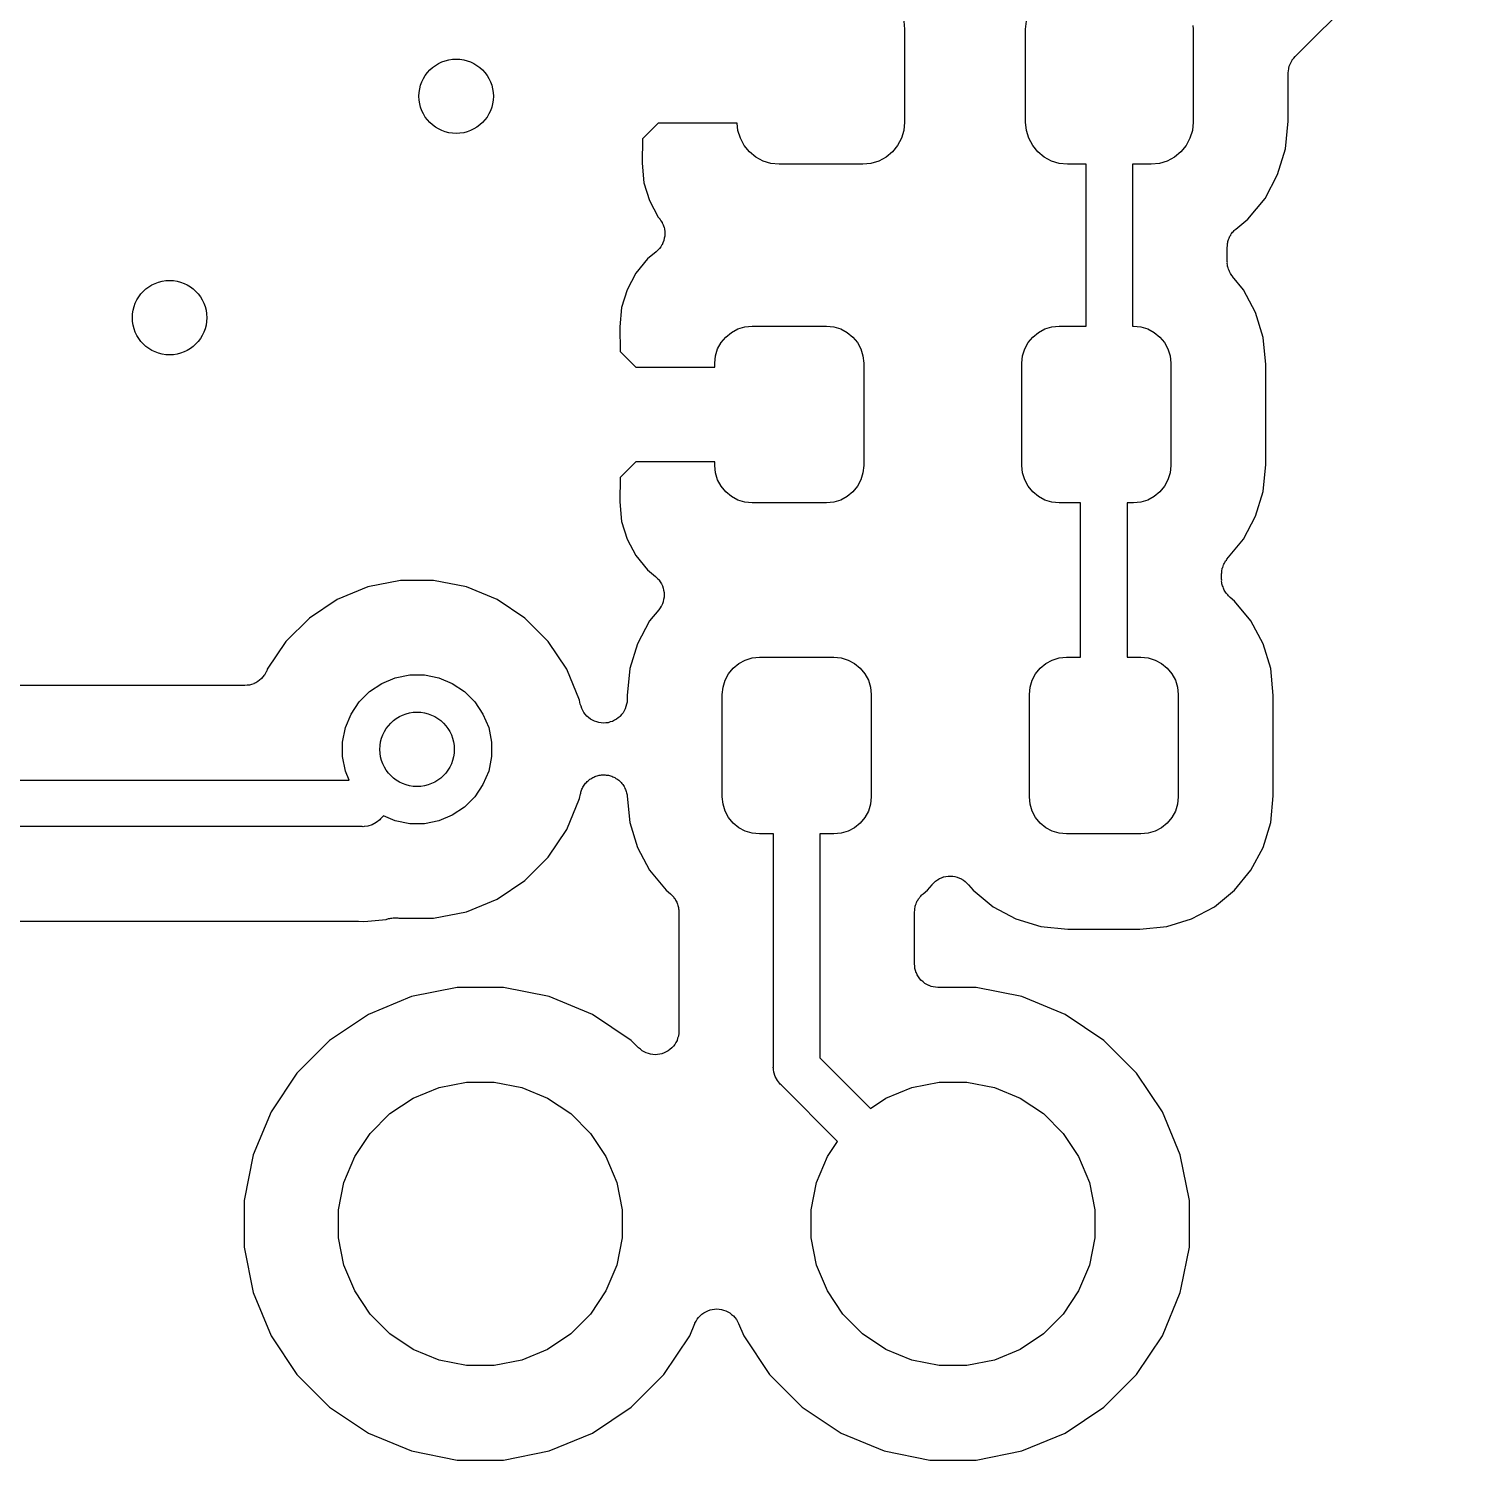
# Model space of a CAD drawing. Extents: x 103 to 213, y -152 to -90.
# Drawn here: x 110.82 to 118.59, y -124.34 to -116.65 of the extents above; entities that cross this region are included whole.
import ezdxf

# ---------------------------------------------------------------- set-up
doc = ezdxf.new("R2010")
doc.units = 0
doc.layers.add('BLACK', color=7, linetype='CONTINUOUS')

msp = doc.modelspace()

# ---------------------------------------------------------------- linework, layer by layer
at = {"layer": 'BLACK', "linetype": 'CONTINUOUS'}
for p, q in [((117.628, -116.797), (119.075, -115.35)), ((115.526, -116.606), (115.53, -116.65)), ((116.18, -116.65), (116.184, -116.606)), ((117.078, -116.629), (117.08, -116.65)), ((115.53, -116.65), (115.53, -117.15)), ((116.18, -117.15), (116.18, -116.65)), ((117.08, -116.65), (117.08, -117.15)), ((117.621, -116.806), (117.628, -116.797)), ((117.591, -116.885), (117.592, -116.873)), ((117.592, -116.873), (117.594, -116.862)), ((117.594, -116.86), (117.597, -116.849)), ((117.594, -116.861), (117.594, -116.86)), ((117.594, -116.862), (117.594, -116.861)), ((117.597, -116.849), (117.601, -116.838)), ((117.601, -116.837), (117.607, -116.826)), ((117.601, -116.838), (117.601, -116.837)), ((117.601, -116.837), (117.601, -116.837)), ((117.607, -116.826), (117.613, -116.816)), ((117.613, -116.815), (117.621, -116.806)), ((117.613, -116.816), (117.613, -116.815)), ((117.613, -116.816), (117.613, -116.816)), ((117.591, -116.886), (117.591, -116.885)), ((117.591, -116.887), (117.591, -116.886)), ((117.591, -116.886), (117.591, -116.886)), ((117.591, -116.886), (117.591, -116.886)), ((117.591, -117.144), (117.591, -116.887)), ((114.206, -117.154), (114.121, -117.239)), ((114.63, -117.154), (114.206, -117.154)), ((114.634, -117.194), (114.63, -117.154)), ((115.53, -117.15), (115.526, -117.194)), ((116.184, -117.194), (116.18, -117.15)), ((117.08, -117.15), (117.076, -117.194)), ((117.576, -117.293), (117.591, -117.144)), ((114.121, -117.239), (114.119, -117.37)), ((114.647, -117.236), (114.634, -117.194)), ((114.668, -117.275), (114.647, -117.236)), ((115.513, -117.236), (115.492, -117.275)), ((115.526, -117.194), (115.513, -117.236)), ((116.197, -117.236), (116.184, -117.194)), ((116.218, -117.275), (116.197, -117.236)), ((117.063, -117.236), (117.042, -117.275)), ((117.076, -117.194), (117.063, -117.236)), ((114.696, -117.309), (114.668, -117.275)), ((114.73, -117.337), (114.696, -117.309)), ((114.769, -117.358), (114.73, -117.337)), ((115.43, -117.337), (115.391, -117.358)), ((115.464, -117.309), (115.43, -117.337)), ((115.492, -117.275), (115.464, -117.309)), ((116.246, -117.309), (116.218, -117.275)), ((116.28, -117.337), (116.246, -117.309)), ((116.319, -117.358), (116.28, -117.337)), ((116.98, -117.337), (116.941, -117.358)), ((117.014, -117.309), (116.98, -117.337)), ((117.042, -117.275), (117.014, -117.309)), ((117.534, -117.431), (117.576, -117.293)), ((114.119, -117.37), (114.129, -117.475)), ((114.811, -117.371), (114.769, -117.358)), ((114.855, -117.375), (114.811, -117.371)), ((115.305, -117.375), (114.855, -117.375)), ((115.349, -117.371), (115.305, -117.375)), ((115.391, -117.358), (115.349, -117.371)), ((116.361, -117.371), (116.319, -117.358)), ((116.405, -117.375), (116.361, -117.371)), ((116.505, -117.375), (116.405, -117.375)), ((116.505, -118.245), (116.505, -117.375)), ((116.855, -117.375), (116.755, -117.375)), ((116.755, -117.375), (116.755, -118.245)), ((116.899, -117.371), (116.855, -117.375)), ((116.941, -117.358), (116.899, -117.371)), ((114.129, -117.475), (114.158, -117.57)), ((117.467, -117.559), (117.534, -117.431)), ((114.158, -117.57), (114.206, -117.659)), ((117.375, -117.67), (117.467, -117.559)), ((114.206, -117.659), (114.213, -117.667)), ((114.213, -117.667), (114.213, -117.668)), ((114.213, -117.668), (114.213, -117.668)), ((114.213, -117.668), (114.213, -117.668)), ((114.213, -117.668), (114.214, -117.669)), ((114.214, -117.669), (114.22, -117.679)), ((114.22, -117.679), (114.227, -117.689)), ((114.227, -117.689), (114.227, -117.689)), ((114.227, -117.689), (114.227, -117.69)), ((114.227, -117.69), (114.232, -117.701)), ((114.232, -117.701), (114.236, -117.712)), ((114.236, -117.712), (114.236, -117.712)), ((114.236, -117.712), (114.237, -117.713)), ((114.237, -117.713), (114.239, -117.724)), ((114.239, -117.724), (114.241, -117.736)), ((117.297, -117.737), (117.301, -117.731)), ((117.301, -117.731), (117.305, -117.728)), ((117.305, -117.728), (117.309, -117.724)), ((117.309, -117.724), (117.375, -117.67)), ((114.226, -117.809), (114.219, -117.819)), ((114.227, -117.808), (114.226, -117.808)), ((114.226, -117.808), (114.226, -117.809)), ((114.231, -117.797), (114.227, -117.808)), ((114.236, -117.786), (114.231, -117.797)), ((114.238, -117.773), (114.236, -117.785)), ((114.236, -117.785), (114.236, -117.786)), ((114.236, -117.786), (114.236, -117.786)), ((114.241, -117.762), (114.238, -117.773)), ((114.241, -117.736), (114.241, -117.737)), ((114.241, -117.737), (114.241, -117.737)), ((114.241, -117.737), (114.241, -117.749)), ((114.241, -117.749), (114.241, -117.761)), ((114.241, -117.761), (114.241, -117.761)), ((114.241, -117.761), (114.241, -117.762)), ((117.264, -117.809), (117.265, -117.802)), ((117.264, -117.815), (117.264, -117.809)), ((117.265, -117.802), (117.266, -117.796)), ((117.266, -117.796), (117.267, -117.79)), ((117.267, -117.79), (117.269, -117.785)), ((117.269, -117.785), (117.271, -117.779)), ((117.271, -117.779), (117.273, -117.772)), ((117.273, -117.772), (117.276, -117.767)), ((117.276, -117.767), (117.278, -117.762)), ((117.278, -117.762), (117.282, -117.756)), ((117.282, -117.756), (117.285, -117.75)), ((117.285, -117.75), (117.289, -117.746)), ((117.289, -117.746), (117.292, -117.741)), ((117.292, -117.741), (117.297, -117.737)), ((114.149, -117.884), (114.086, -117.961)), ((114.195, -117.846), (114.149, -117.884)), ((114.204, -117.838), (114.195, -117.846)), ((114.212, -117.829), (114.204, -117.838)), ((114.213, -117.829), (114.212, -117.829)), ((114.212, -117.829), (114.212, -117.829)), ((114.219, -117.819), (114.213, -117.829)), ((117.263, -117.82), (117.264, -117.815)), ((117.263, -117.822), (117.263, -117.82)), ((117.263, -117.898), (117.263, -117.822)), ((114.086, -117.961), (114.038, -118.05)), ((117.264, -117.903), (117.263, -117.898)), ((117.263, -117.909), (117.264, -117.903)), ((117.265, -117.916), (117.263, -117.909)), ((117.265, -117.923), (117.265, -117.916)), ((117.267, -117.928), (117.265, -117.923)), ((117.268, -117.933), (117.267, -117.928)), ((117.271, -117.94), (117.268, -117.933)), ((117.273, -117.946), (117.271, -117.94)), ((117.275, -117.951), (117.273, -117.946)), ((117.277, -117.956), (117.275, -117.951)), ((117.281, -117.962), (117.277, -117.956)), ((117.284, -117.968), (117.281, -117.962)), ((117.288, -117.973), (117.284, -117.968)), ((117.291, -117.977), (117.288, -117.973)), ((117.292, -117.979), (117.291, -117.977)), ((117.351, -118.05), (117.292, -117.979)), ((114.038, -118.05), (114.009, -118.145)), ((117.416, -118.173), (117.351, -118.05)), ((114.009, -118.145), (113.999, -118.25)), ((117.457, -118.306), (117.416, -118.173)), ((113.999, -118.25), (114.001, -118.381)), ((114.599, -118.279), (114.633, -118.26)), ((114.633, -118.26), (114.671, -118.249)), ((114.671, -118.249), (114.71, -118.245)), ((114.71, -118.245), (115.11, -118.245)), ((115.11, -118.245), (115.149, -118.249)), ((115.149, -118.249), (115.187, -118.26)), ((115.187, -118.26), (115.221, -118.279)), ((116.249, -118.279), (116.283, -118.26)), ((116.283, -118.26), (116.321, -118.249)), ((116.321, -118.249), (116.36, -118.245)), ((116.36, -118.245), (116.505, -118.245)), ((116.755, -118.245), (116.76, -118.245)), ((116.76, -118.245), (116.799, -118.249)), ((116.799, -118.249), (116.837, -118.26)), ((116.837, -118.26), (116.871, -118.279)), ((114.525, -118.368), (114.544, -118.334)), ((114.544, -118.334), (114.569, -118.304)), ((114.569, -118.304), (114.599, -118.279)), ((115.221, -118.279), (115.251, -118.304)), ((115.251, -118.304), (115.276, -118.334)), ((115.276, -118.334), (115.295, -118.368)), ((116.175, -118.368), (116.194, -118.334)), ((116.194, -118.334), (116.219, -118.304)), ((116.219, -118.304), (116.249, -118.279)), ((116.871, -118.279), (116.901, -118.304)), ((116.901, -118.304), (116.926, -118.334)), ((116.926, -118.334), (116.945, -118.368)), ((117.471, -118.451), (117.457, -118.306)), ((114.001, -118.381), (114.086, -118.466)), ((114.51, -118.445), (114.514, -118.406)), ((114.514, -118.406), (114.525, -118.368)), ((115.295, -118.368), (115.306, -118.406)), ((115.306, -118.406), (115.31, -118.445)), ((116.16, -118.445), (116.164, -118.406)), ((116.164, -118.406), (116.175, -118.368)), ((116.945, -118.368), (116.956, -118.406)), ((116.956, -118.406), (116.96, -118.445)), ((114.086, -118.466), (114.51, -118.466)), ((114.51, -118.466), (114.51, -118.445)), ((115.31, -118.445), (115.31, -118.995)), ((116.16, -118.995), (116.16, -118.445)), ((116.96, -118.445), (116.96, -118.995)), ((117.471, -118.989), (117.471, -118.451)), ((114.086, -118.974), (114.001, -119.059)), ((114.51, -118.974), (114.086, -118.974)), ((114.51, -118.995), (114.51, -118.974)), ((114.514, -119.034), (114.51, -118.995)), ((114.525, -119.072), (114.514, -119.034)), ((115.306, -119.034), (115.295, -119.072)), ((115.31, -118.995), (115.306, -119.034)), ((116.164, -119.034), (116.16, -118.995)), ((116.175, -119.072), (116.164, -119.034)), ((116.956, -119.034), (116.945, -119.072)), ((116.96, -118.995), (116.956, -119.034)), ((117.457, -119.134), (117.471, -118.989)), ((114.001, -119.059), (113.999, -119.19)), ((114.544, -119.106), (114.525, -119.072)), ((114.569, -119.136), (114.544, -119.106)), ((115.276, -119.106), (115.251, -119.136)), ((115.295, -119.072), (115.276, -119.106)), ((116.194, -119.106), (116.175, -119.072)), ((116.219, -119.136), (116.194, -119.106)), ((116.926, -119.106), (116.901, -119.136)), ((116.945, -119.072), (116.926, -119.106)), ((113.999, -119.19), (114.009, -119.295)), ((114.599, -119.161), (114.569, -119.136)), ((114.633, -119.18), (114.599, -119.161)), ((114.671, -119.191), (114.633, -119.18)), ((114.71, -119.195), (114.671, -119.191)), ((115.11, -119.195), (114.71, -119.195)), ((115.149, -119.191), (115.11, -119.195)), ((115.187, -119.18), (115.149, -119.191)), ((115.221, -119.161), (115.187, -119.18)), ((115.251, -119.136), (115.221, -119.161)), ((116.249, -119.161), (116.219, -119.136)), ((116.283, -119.18), (116.249, -119.161)), ((116.321, -119.191), (116.283, -119.18)), ((116.36, -119.195), (116.321, -119.191)), ((116.475, -119.195), (116.36, -119.195)), ((116.475, -120.025), (116.475, -119.195)), ((116.76, -119.195), (116.725, -119.195)), ((116.725, -119.195), (116.725, -120.025)), ((116.799, -119.191), (116.76, -119.195)), ((116.837, -119.18), (116.799, -119.191)), ((116.871, -119.161), (116.837, -119.18)), ((116.901, -119.136), (116.871, -119.161)), ((117.416, -119.267), (117.457, -119.134)), ((117.351, -119.39), (117.416, -119.267)), ((114.009, -119.295), (114.038, -119.39)), ((114.038, -119.39), (114.086, -119.479)), ((117.262, -119.498), (117.351, -119.39)), ((114.086, -119.479), (114.149, -119.556)), ((117.248, -119.519), (117.252, -119.513)), ((117.252, -119.513), (117.255, -119.507)), ((117.255, -119.507), (117.259, -119.503)), ((117.259, -119.503), (117.262, -119.498)), ((114.149, -119.556), (114.192, -119.591)), ((114.192, -119.591), (114.192, -119.591)), ((114.192, -119.591), (114.192, -119.591)), ((114.192, -119.591), (114.192, -119.591)), ((114.192, -119.591), (114.193, -119.592)), ((114.193, -119.592), (114.201, -119.601)), ((117.233, -119.577), (117.234, -119.571)), ((117.233, -119.579), (117.233, -119.577)), ((117.233, -119.606), (117.233, -119.579)), ((117.234, -119.566), (117.235, -119.559)), ((117.234, -119.571), (117.234, -119.566)), ((117.235, -119.559), (117.236, -119.552)), ((117.236, -119.552), (117.237, -119.547)), ((117.237, -119.547), (117.239, -119.542)), ((117.239, -119.542), (117.241, -119.535)), ((117.241, -119.535), (117.243, -119.529)), ((117.243, -119.529), (117.246, -119.524)), ((117.246, -119.524), (117.248, -119.519)), ((112.645, -119.647), (112.48, -119.715)), ((112.821, -119.612), (112.645, -119.647)), ((112.999, -119.612), (112.821, -119.612)), ((113.175, -119.647), (112.999, -119.612)), ((113.34, -119.715), (113.175, -119.647)), ((114.201, -119.601), (114.21, -119.609)), ((114.21, -119.609), (114.21, -119.609)), ((114.21, -119.609), (114.21, -119.61)), ((114.21, -119.61), (114.217, -119.62)), ((114.217, -119.62), (114.223, -119.63)), ((114.223, -119.63), (114.223, -119.63)), ((114.223, -119.63), (114.224, -119.63)), ((114.224, -119.63), (114.228, -119.642)), ((114.228, -119.642), (114.233, -119.653)), ((114.233, -119.653), (114.233, -119.653)), ((114.233, -119.653), (114.233, -119.653)), ((114.233, -119.653), (114.235, -119.665)), ((114.235, -119.665), (114.237, -119.677)), ((117.234, -119.611), (117.233, -119.606)), ((117.233, -119.617), (117.234, -119.611)), ((117.235, -119.623), (117.233, -119.617)), ((117.235, -119.63), (117.235, -119.623)), ((117.237, -119.636), (117.235, -119.63)), ((117.238, -119.641), (117.237, -119.636)), ((117.241, -119.647), (117.238, -119.641)), ((117.243, -119.654), (117.241, -119.647)), ((117.245, -119.659), (117.243, -119.654)), ((117.247, -119.664), (117.245, -119.659)), ((117.251, -119.67), (117.247, -119.664)), ((117.254, -119.676), (117.251, -119.67)), ((112.48, -119.715), (112.331, -119.815)), ((113.489, -119.815), (113.34, -119.715)), ((114.222, -119.75), (114.216, -119.76)), ((114.223, -119.749), (114.222, -119.75)), ((114.228, -119.738), (114.223, -119.749)), ((114.223, -119.749), (114.223, -119.749)), ((114.232, -119.727), (114.228, -119.738)), ((114.235, -119.714), (114.232, -119.726)), ((114.232, -119.726), (114.232, -119.726)), ((114.232, -119.726), (114.232, -119.727)), ((114.237, -119.703), (114.235, -119.714)), ((114.237, -119.677), (114.237, -119.677)), ((114.237, -119.677), (114.237, -119.678)), ((114.237, -119.678), (114.237, -119.69)), ((114.237, -119.69), (114.237, -119.702)), ((114.237, -119.702), (114.237, -119.702)), ((114.237, -119.702), (114.237, -119.703)), ((117.258, -119.68), (117.254, -119.676)), ((117.261, -119.685), (117.258, -119.68)), ((117.266, -119.69), (117.261, -119.685)), ((117.27, -119.695), (117.266, -119.69)), ((117.274, -119.699), (117.27, -119.695)), ((117.278, -119.703), (117.274, -119.699)), ((117.279, -119.704), (117.278, -119.703)), ((117.302, -119.723), (117.279, -119.704)), ((117.391, -119.83), (117.302, -119.723)), ((112.331, -119.815), (112.205, -119.941)), ((113.615, -119.941), (113.489, -119.815)), ((114.209, -119.77), (114.159, -119.83)), ((114.216, -119.76), (114.209, -119.77)), ((114.159, -119.83), (114.094, -119.953)), ((117.456, -119.953), (117.391, -119.83)), ((112.205, -119.941), (112.105, -120.09)), ((113.715, -120.09), (113.615, -119.941)), ((114.094, -119.953), (114.053, -120.086)), ((117.497, -120.086), (117.456, -119.953)), ((114.609, -120.084), (114.639, -120.059)), ((114.639, -120.059), (114.673, -120.04)), ((114.673, -120.04), (114.711, -120.029)), ((114.711, -120.029), (114.75, -120.025)), ((114.75, -120.025), (115.15, -120.025)), ((115.15, -120.025), (115.189, -120.029)), ((115.189, -120.029), (115.227, -120.04)), ((115.227, -120.04), (115.261, -120.059)), ((115.261, -120.059), (115.291, -120.084)), ((116.259, -120.084), (116.289, -120.059)), ((116.289, -120.059), (116.323, -120.04)), ((116.323, -120.04), (116.361, -120.029)), ((116.361, -120.029), (116.4, -120.025)), ((116.4, -120.025), (116.475, -120.025)), ((116.725, -120.025), (116.8, -120.025)), ((116.8, -120.025), (116.839, -120.029)), ((116.839, -120.029), (116.877, -120.04)), ((116.877, -120.04), (116.911, -120.059)), ((116.911, -120.059), (116.941, -120.084)), ((112.074, -120.14), (112.073, -120.14)), ((112.073, -120.14), (112.073, -120.141)), ((112.081, -120.131), (112.074, -120.14)), ((112.089, -120.122), (112.081, -120.131)), ((112.09, -120.121), (112.089, -120.121)), ((112.089, -120.121), (112.089, -120.122)), ((112.095, -120.111), (112.09, -120.121)), ((112.101, -120.1), (112.095, -120.111)), ((112.102, -120.099), (112.101, -120.099)), ((112.101, -120.099), (112.101, -120.099)), ((112.101, -120.099), (112.101, -120.099)), ((112.101, -120.099), (112.101, -120.1)), ((112.105, -120.09), (112.102, -120.099)), ((112.721, -120.166), (112.793, -120.135)), ((112.793, -120.135), (112.871, -120.12)), ((112.871, -120.12), (112.949, -120.12)), ((112.949, -120.12), (113.027, -120.135)), ((113.027, -120.135), (113.099, -120.166)), ((113.783, -120.255), (113.715, -120.09)), ((114.053, -120.086), (114.039, -120.231)), ((114.565, -120.148), (114.584, -120.114)), ((114.584, -120.114), (114.609, -120.084)), ((115.291, -120.084), (115.316, -120.114)), ((115.316, -120.114), (115.335, -120.148)), ((116.215, -120.148), (116.234, -120.114)), ((116.234, -120.114), (116.259, -120.084)), ((116.941, -120.084), (116.966, -120.114)), ((116.966, -120.114), (116.985, -120.148)), ((117.511, -120.231), (117.497, -120.086)), ((111.984, -120.177), (109.606, -120.177)), ((111.996, -120.176), (111.984, -120.177)), ((112.008, -120.175), (111.996, -120.176)), ((112.009, -120.175), (112.008, -120.175)), ((112.02, -120.171), (112.009, -120.175)), ((112.009, -120.175), (112.009, -120.175)), ((112.032, -120.168), (112.02, -120.171)), ((112.033, -120.167), (112.032, -120.168)), ((112.032, -120.168), (112.032, -120.168)), ((112.043, -120.162), (112.033, -120.167)), ((112.054, -120.156), (112.043, -120.162)), ((112.055, -120.156), (112.054, -120.156)), ((112.054, -120.156), (112.054, -120.156)), ((112.064, -120.148), (112.055, -120.156)), ((112.073, -120.141), (112.064, -120.148)), ((112.599, -120.265), (112.655, -120.209)), ((112.655, -120.209), (112.721, -120.166)), ((113.099, -120.166), (113.165, -120.209)), ((113.165, -120.209), (113.221, -120.265)), ((114.55, -120.225), (114.554, -120.186)), ((114.554, -120.186), (114.565, -120.148)), ((115.335, -120.148), (115.346, -120.186)), ((115.346, -120.186), (115.35, -120.225)), ((116.2, -120.225), (116.204, -120.186)), ((116.204, -120.186), (116.215, -120.148)), ((116.985, -120.148), (116.996, -120.186)), ((116.996, -120.186), (117, -120.225)), ((112.556, -120.331), (112.599, -120.265)), ((113.221, -120.265), (113.264, -120.331)), ((113.787, -120.277), (113.783, -120.255)), ((113.791, -120.288), (113.787, -120.277)), ((113.795, -120.3), (113.791, -120.288)), ((114.032, -120.29), (114.029, -120.302)), ((114.036, -120.278), (114.032, -120.29)), ((114.038, -120.266), (114.036, -120.278)), ((114.036, -120.278), (114.036, -120.278)), ((114.036, -120.278), (114.036, -120.278)), ((114.039, -120.254), (114.038, -120.266)), ((114.039, -120.231), (114.039, -120.252)), ((114.039, -120.252), (114.039, -120.254)), ((114.55, -120.775), (114.55, -120.225)), ((115.35, -120.225), (115.35, -120.775)), ((116.2, -120.775), (116.2, -120.225)), ((117, -120.225), (117, -120.775)), ((117.511, -120.769), (117.511, -120.231)), ((112.525, -120.403), (112.556, -120.331)), ((113.264, -120.331), (113.295, -120.403)), ((113.8, -120.311), (113.795, -120.3)), ((113.795, -120.3), (113.795, -120.3)), ((113.795, -120.3), (113.795, -120.3)), ((113.806, -120.322), (113.8, -120.311)), ((113.813, -120.331), (113.806, -120.322)), ((113.806, -120.322), (113.806, -120.322)), ((113.806, -120.322), (113.806, -120.322)), ((113.822, -120.341), (113.813, -120.331)), ((113.831, -120.349), (113.822, -120.341)), ((113.822, -120.341), (113.822, -120.341)), ((113.822, -120.341), (113.822, -120.341)), ((113.841, -120.357), (113.831, -120.349)), ((113.852, -120.363), (113.841, -120.357)), ((113.841, -120.357), (113.841, -120.357)), ((113.841, -120.357), (113.841, -120.357)), ((113.863, -120.369), (113.852, -120.363)), ((113.875, -120.373), (113.863, -120.369)), ((113.863, -120.369), (113.863, -120.369)), ((113.863, -120.369), (113.863, -120.369)), ((113.96, -120.37), (113.948, -120.373)), ((113.97, -120.364), (113.96, -120.37)), ((113.96, -120.37), (113.96, -120.37)), ((113.96, -120.37), (113.96, -120.37)), ((113.981, -120.358), (113.97, -120.364)), ((113.982, -120.358), (113.981, -120.358)), ((113.991, -120.35), (113.982, -120.358)), ((113.982, -120.358), (113.982, -120.358)), ((114.001, -120.343), (113.991, -120.35)), ((114.009, -120.333), (114.001, -120.342)), ((114.001, -120.342), (114.001, -120.342)), ((114.001, -120.342), (114.001, -120.343)), ((114.017, -120.324), (114.009, -120.333)), ((114.023, -120.313), (114.017, -120.323)), ((114.017, -120.323), (114.017, -120.323)), ((114.017, -120.323), (114.017, -120.324)), ((114.029, -120.302), (114.023, -120.313)), ((114.029, -120.302), (114.029, -120.302)), ((114.029, -120.302), (114.029, -120.302)), ((112.51, -120.481), (112.525, -120.403)), ((113.295, -120.403), (113.31, -120.481)), ((113.886, -120.376), (113.875, -120.373)), ((113.899, -120.378), (113.886, -120.376)), ((113.886, -120.376), (113.886, -120.376)), ((113.886, -120.376), (113.886, -120.376)), ((113.911, -120.379), (113.899, -120.378)), ((113.924, -120.378), (113.911, -120.379)), ((113.911, -120.379), (113.911, -120.379)), ((113.911, -120.379), (113.911, -120.379)), ((113.936, -120.377), (113.924, -120.378)), ((113.948, -120.373), (113.936, -120.377)), ((113.936, -120.377), (113.936, -120.377)), ((113.936, -120.377), (113.936, -120.377)), ((112.51, -120.559), (112.51, -120.481)), ((113.31, -120.481), (113.31, -120.559)), ((112.525, -120.637), (112.51, -120.559)), ((113.31, -120.559), (113.295, -120.637)), ((112.545, -120.685), (112.525, -120.637)), ((113.295, -120.637), (113.264, -120.709)), ((113.833, -120.685), (113.838, -120.681)), ((113.838, -120.681), (113.843, -120.678)), ((113.843, -120.678), (113.849, -120.675)), ((113.849, -120.675), (113.854, -120.671)), ((113.854, -120.671), (113.86, -120.669)), ((113.86, -120.669), (113.865, -120.666)), ((113.865, -120.666), (113.871, -120.664)), ((113.871, -120.664), (113.877, -120.662)), ((113.877, -120.662), (113.883, -120.661)), ((113.883, -120.661), (113.889, -120.659)), ((113.889, -120.659), (113.895, -120.659)), ((113.895, -120.659), (113.901, -120.657)), ((113.901, -120.657), (113.908, -120.657)), ((113.908, -120.657), (113.914, -120.657)), ((113.914, -120.657), (113.92, -120.657)), ((113.92, -120.657), (113.926, -120.658)), ((113.926, -120.658), (113.932, -120.659)), ((113.932, -120.659), (113.938, -120.659)), ((113.938, -120.659), (113.944, -120.661)), ((113.944, -120.661), (113.95, -120.662)), ((113.95, -120.662), (113.956, -120.665)), ((113.956, -120.665), (113.962, -120.667)), ((113.962, -120.667), (113.968, -120.67)), ((113.968, -120.67), (113.973, -120.672)), ((113.973, -120.672), (113.978, -120.676)), ((113.978, -120.676), (113.984, -120.679)), ((113.984, -120.679), (113.989, -120.683)), ((113.989, -120.683), (113.994, -120.686)), ((109.125, -120.685), (112.545, -120.685)), ((113.264, -120.709), (113.221, -120.775)), ((113.783, -120.785), (113.788, -120.759)), ((113.788, -120.759), (113.789, -120.757)), ((113.789, -120.757), (113.79, -120.751)), ((113.79, -120.751), (113.792, -120.745)), ((113.792, -120.745), (113.794, -120.74)), ((113.794, -120.74), (113.796, -120.734)), ((113.796, -120.734), (113.799, -120.728)), ((113.799, -120.728), (113.801, -120.723)), ((113.801, -120.723), (113.805, -120.718)), ((113.805, -120.718), (113.808, -120.712)), ((113.808, -120.712), (113.812, -120.707)), ((113.812, -120.707), (113.815, -120.702)), ((113.815, -120.702), (113.82, -120.698)), ((113.82, -120.698), (113.824, -120.693)), ((113.824, -120.693), (113.829, -120.689)), ((113.829, -120.689), (113.833, -120.685)), ((113.994, -120.686), (113.998, -120.69)), ((113.998, -120.69), (114.003, -120.694)), ((114.003, -120.694), (114.007, -120.699)), ((114.007, -120.699), (114.011, -120.704)), ((114.011, -120.704), (114.015, -120.709)), ((114.015, -120.709), (114.019, -120.714)), ((114.019, -120.714), (114.022, -120.719)), ((114.022, -120.719), (114.025, -120.724)), ((114.025, -120.724), (114.027, -120.73)), ((114.027, -120.73), (114.03, -120.736)), ((114.03, -120.736), (114.032, -120.741)), ((114.032, -120.741), (114.034, -120.747)), ((114.034, -120.747), (114.036, -120.753)), ((114.036, -120.753), (114.037, -120.759)), ((114.037, -120.759), (114.038, -120.765)), ((113.165, -120.831), (113.099, -120.874)), ((113.221, -120.775), (113.165, -120.831)), ((113.715, -120.95), (113.783, -120.785)), ((114.038, -120.765), (114.039, -120.771)), ((114.039, -120.771), (114.053, -120.914)), ((114.554, -120.814), (114.55, -120.775)), ((114.565, -120.852), (114.554, -120.814)), ((115.346, -120.814), (115.335, -120.852)), ((115.35, -120.775), (115.346, -120.814)), ((116.204, -120.814), (116.2, -120.775)), ((116.215, -120.852), (116.204, -120.814)), ((116.996, -120.814), (116.985, -120.852)), ((117, -120.775), (116.996, -120.814)), ((117.497, -120.914), (117.511, -120.769)), ((112.69, -120.914), (112.668, -120.926)), ((112.709, -120.899), (112.69, -120.914)), ((112.713, -120.894), (112.709, -120.899)), ((112.729, -120.878), (112.713, -120.894)), ((112.793, -120.905), (112.729, -120.878)), ((112.871, -120.92), (112.793, -120.905)), ((113.027, -120.905), (112.949, -120.92)), ((113.099, -120.874), (113.027, -120.905)), ((114.053, -120.914), (114.094, -121.047)), ((114.584, -120.886), (114.565, -120.852)), ((114.609, -120.916), (114.584, -120.886)), ((114.639, -120.941), (114.609, -120.916)), ((115.291, -120.916), (115.261, -120.941)), ((115.316, -120.886), (115.291, -120.916)), ((115.335, -120.852), (115.316, -120.886)), ((116.234, -120.886), (116.215, -120.852)), ((116.259, -120.916), (116.234, -120.886)), ((116.289, -120.941), (116.259, -120.916)), ((116.941, -120.916), (116.911, -120.941)), ((116.966, -120.886), (116.941, -120.916)), ((116.985, -120.852), (116.966, -120.886)), ((117.456, -121.047), (117.497, -120.914)), ((112.614, -120.935), (109.125, -120.935)), ((112.62, -120.936), (112.614, -120.935)), ((112.626, -120.935), (112.62, -120.936)), ((112.645, -120.933), (112.626, -120.935)), ((112.626, -120.935), (112.626, -120.935)), ((112.668, -120.926), (112.645, -120.933)), ((112.949, -120.92), (112.871, -120.92)), ((113.615, -121.099), (113.715, -120.95)), ((114.673, -120.96), (114.639, -120.941)), ((114.711, -120.971), (114.673, -120.96)), ((114.75, -120.975), (114.711, -120.971)), ((114.825, -120.975), (114.75, -120.975)), ((114.825, -122.224), (114.825, -120.975)), ((115.15, -120.975), (115.075, -120.975)), ((115.075, -120.975), (115.075, -122.178)), ((115.189, -120.971), (115.15, -120.975)), ((115.227, -120.96), (115.189, -120.971)), ((115.261, -120.941), (115.227, -120.96)), ((116.323, -120.96), (116.289, -120.941)), ((116.361, -120.971), (116.323, -120.96)), ((116.4, -120.975), (116.361, -120.971)), ((116.8, -120.975), (116.4, -120.975)), ((116.839, -120.971), (116.8, -120.975)), ((116.877, -120.96), (116.839, -120.971)), ((116.911, -120.941), (116.877, -120.96)), ((114.094, -121.047), (114.159, -121.17)), ((117.391, -121.17), (117.456, -121.047)), ((113.489, -121.225), (113.615, -121.099)), ((113.34, -121.325), (113.489, -121.225)), ((114.159, -121.17), (114.248, -121.277)), ((115.696, -121.229), (115.706, -121.222)), ((115.706, -121.222), (115.716, -121.216)), ((115.716, -121.216), (115.717, -121.215)), ((115.716, -121.216), (115.716, -121.216)), ((115.717, -121.215), (115.728, -121.211)), ((115.728, -121.211), (115.739, -121.206)), ((115.739, -121.206), (115.739, -121.206)), ((115.739, -121.206), (115.74, -121.206)), ((115.74, -121.206), (115.751, -121.204)), ((115.751, -121.204), (115.763, -121.202)), ((115.763, -121.202), (115.763, -121.202)), ((115.763, -121.202), (115.764, -121.202)), ((115.764, -121.202), (115.776, -121.202)), ((115.776, -121.202), (115.788, -121.202)), ((115.788, -121.202), (115.788, -121.202)), ((115.788, -121.202), (115.789, -121.202)), ((115.789, -121.202), (115.8, -121.204)), ((115.8, -121.204), (115.812, -121.207)), ((115.812, -121.207), (115.813, -121.207)), ((115.813, -121.207), (115.813, -121.207)), ((115.813, -121.207), (115.824, -121.212)), ((115.824, -121.212), (115.835, -121.216)), ((115.835, -121.216), (115.835, -121.216)), ((115.835, -121.216), (115.836, -121.217)), ((115.836, -121.217), (115.846, -121.223)), ((115.846, -121.223), (115.856, -121.23)), ((117.302, -121.277), (117.391, -121.17)), ((114.248, -121.277), (114.271, -121.296)), ((114.271, -121.296), (114.272, -121.297)), ((114.272, -121.297), (114.276, -121.301)), ((114.276, -121.301), (114.28, -121.305)), ((115.617, -121.309), (115.621, -121.304)), ((115.621, -121.304), (115.625, -121.3)), ((115.625, -121.3), (115.629, -121.296)), ((115.629, -121.296), (115.652, -121.277)), ((115.652, -121.277), (115.677, -121.248)), ((115.677, -121.247), (115.678, -121.246)), ((115.677, -121.248), (115.677, -121.247)), ((115.677, -121.247), (115.677, -121.247)), ((115.677, -121.247), (115.677, -121.247)), ((115.678, -121.246), (115.687, -121.238)), ((115.687, -121.238), (115.695, -121.229)), ((115.695, -121.229), (115.695, -121.229)), ((115.695, -121.229), (115.696, -121.229)), ((115.856, -121.23), (115.856, -121.23)), ((115.856, -121.23), (115.856, -121.231)), ((115.856, -121.231), (115.865, -121.239)), ((115.865, -121.239), (115.873, -121.248)), ((115.873, -121.248), (115.898, -121.277)), ((115.898, -121.277), (116.005, -121.366)), ((117.195, -121.366), (117.302, -121.277)), ((113.175, -121.393), (113.34, -121.325)), ((114.28, -121.305), (114.284, -121.31)), ((114.284, -121.31), (114.289, -121.315)), ((114.289, -121.315), (114.292, -121.32)), ((114.292, -121.32), (114.296, -121.324)), ((114.296, -121.324), (114.299, -121.33)), ((114.299, -121.33), (114.303, -121.336)), ((114.303, -121.336), (114.305, -121.341)), ((114.305, -121.341), (114.307, -121.346)), ((114.307, -121.346), (114.309, -121.353)), ((114.309, -121.353), (114.312, -121.359)), ((114.312, -121.359), (114.313, -121.364)), ((114.313, -121.364), (114.315, -121.37)), ((114.315, -121.37), (114.315, -121.377)), ((114.315, -121.377), (114.317, -121.383)), ((115.584, -121.381), (115.585, -121.375)), ((115.584, -121.387), (115.584, -121.381)), ((115.585, -121.375), (115.586, -121.368)), ((115.586, -121.368), (115.587, -121.363)), ((115.587, -121.363), (115.589, -121.357)), ((115.589, -121.357), (115.591, -121.351)), ((115.591, -121.351), (115.593, -121.344)), ((115.593, -121.344), (115.596, -121.339)), ((115.596, -121.339), (115.598, -121.334)), ((115.598, -121.334), (115.602, -121.329)), ((115.602, -121.329), (115.605, -121.323)), ((115.605, -121.323), (115.609, -121.318)), ((115.609, -121.318), (115.612, -121.314)), ((115.612, -121.314), (115.617, -121.309)), ((116.005, -121.366), (116.128, -121.431)), ((117.072, -121.431), (117.195, -121.366)), ((109.606, -121.443), (112.583, -121.443)), ((112.583, -121.443), (112.584, -121.443)), ((112.584, -121.443), (112.59, -121.444)), ((112.59, -121.444), (112.595, -121.444)), ((112.595, -121.444), (112.62, -121.446)), ((112.62, -121.446), (112.645, -121.444)), ((112.645, -121.444), (112.744, -121.434)), ((112.645, -121.444), (112.645, -121.444)), ((112.744, -121.434), (112.756, -121.43)), ((112.756, -121.43), (112.757, -121.43)), ((112.757, -121.43), (112.763, -121.429)), ((112.763, -121.429), (112.768, -121.427)), ((112.768, -121.427), (112.775, -121.427)), ((112.775, -121.427), (112.782, -121.425)), ((112.782, -121.425), (112.787, -121.425)), ((112.787, -121.425), (112.793, -121.425)), ((112.793, -121.425), (112.799, -121.426)), ((112.799, -121.426), (112.806, -121.426)), ((112.806, -121.426), (112.812, -121.427)), ((112.812, -121.427), (112.817, -121.427)), ((112.817, -121.427), (112.821, -121.428)), ((112.821, -121.428), (112.999, -121.428)), ((112.999, -121.428), (113.175, -121.393)), ((114.317, -121.383), (114.316, -121.389)), ((114.316, -121.389), (114.317, -121.394)), ((114.317, -121.394), (114.317, -122.034)), ((115.583, -121.393), (115.584, -121.387)), ((115.583, -121.394), (115.583, -121.393)), ((115.583, -121.673), (115.583, -121.394)), ((116.128, -121.431), (116.261, -121.472)), ((116.939, -121.472), (117.072, -121.431)), ((116.261, -121.472), (116.406, -121.486)), ((116.406, -121.486), (116.794, -121.486)), ((116.794, -121.486), (116.939, -121.472)), ((115.584, -121.685), (115.583, -121.673)), ((115.585, -121.697), (115.584, -121.685)), ((115.585, -121.698), (115.585, -121.697)), ((115.585, -121.697), (115.585, -121.697)), ((115.589, -121.709), (115.585, -121.698)), ((115.592, -121.721), (115.589, -121.709)), ((115.593, -121.721), (115.592, -121.721)), ((115.592, -121.721), (115.592, -121.721)), ((115.598, -121.732), (115.593, -121.721)), ((115.604, -121.743), (115.598, -121.732)), ((115.612, -121.753), (115.604, -121.743)), ((115.604, -121.743), (115.604, -121.743)), ((115.604, -121.743), (115.604, -121.743)), ((115.619, -121.762), (115.612, -121.753)), ((115.62, -121.762), (115.619, -121.762)), ((115.629, -121.77), (115.62, -121.762)), ((115.62, -121.762), (115.62, -121.762)), ((115.638, -121.778), (115.629, -121.77)), ((113.125, -121.8), (112.88, -121.849)), ((113.375, -121.8), (113.125, -121.8)), ((113.62, -121.849), (113.375, -121.8)), ((115.639, -121.778), (115.638, -121.778)), ((115.65, -121.784), (115.639, -121.778)), ((115.639, -121.778), (115.639, -121.778)), ((115.66, -121.79), (115.65, -121.784)), ((115.661, -121.79), (115.66, -121.79)), ((115.66, -121.79), (115.66, -121.79)), ((115.672, -121.794), (115.661, -121.79)), ((115.684, -121.797), (115.672, -121.794)), ((115.696, -121.799), (115.684, -121.797)), ((115.684, -121.797), (115.684, -121.797)), ((115.684, -121.797), (115.684, -121.797)), ((115.708, -121.8), (115.696, -121.799)), ((115.709, -121.8), (115.708, -121.8)), ((115.71, -121.8), (115.709, -121.8)), ((115.709, -121.8), (115.709, -121.8)), ((115.709, -121.8), (115.709, -121.8)), ((115.915, -121.8), (115.71, -121.8)), ((116.16, -121.849), (115.915, -121.8)), ((112.88, -121.849), (112.648, -121.945)), ((113.852, -121.945), (113.62, -121.849)), ((116.392, -121.945), (116.16, -121.849)), ((112.648, -121.945), (112.44, -122.084)), ((114.06, -122.084), (113.852, -121.945)), ((116.393, -121.946), (116.392, -121.945)), ((116.6, -122.084), (116.393, -121.946)), ((114.31, -122.073), (114.307, -122.084)), ((114.314, -122.061), (114.31, -122.073)), ((114.316, -122.048), (114.314, -122.06)), ((114.314, -122.06), (114.314, -122.061)), ((114.314, -122.061), (114.314, -122.061)), ((114.317, -122.036), (114.316, -122.048)), ((114.317, -122.034), (114.317, -122.036)), ((114.317, -122.036), (114.317, -122.036)), ((114.317, -122.036), (114.317, -122.036)), ((114.317, -122.036), (114.317, -122.036)), ((112.44, -122.084), (112.264, -122.26)), ((114.1, -122.124), (114.06, -122.084)), ((114.11, -122.132), (114.1, -122.124)), ((114.119, -122.14), (114.11, -122.132)), ((114.13, -122.146), (114.119, -122.14)), ((114.119, -122.14), (114.119, -122.14)), ((114.119, -122.14), (114.119, -122.14)), ((114.141, -122.151), (114.13, -122.146)), ((114.141, -122.152), (114.141, -122.151)), ((114.141, -122.151), (114.141, -122.151)), ((114.153, -122.155), (114.141, -122.152)), ((114.164, -122.159), (114.153, -122.155)), ((114.165, -122.159), (114.164, -122.159)), ((114.177, -122.16), (114.165, -122.159)), ((114.165, -122.159), (114.165, -122.159)), ((114.214, -122.159), (114.202, -122.16)), ((114.226, -122.156), (114.214, -122.159)), ((114.214, -122.159), (114.214, -122.159)), ((114.214, -122.159), (114.214, -122.159)), ((114.238, -122.152), (114.226, -122.156)), ((114.249, -122.146), (114.238, -122.152)), ((114.238, -122.152), (114.238, -122.152)), ((114.238, -122.152), (114.238, -122.152)), ((114.26, -122.141), (114.249, -122.146)), ((114.269, -122.133), (114.26, -122.14)), ((114.26, -122.14), (114.26, -122.14)), ((114.26, -122.14), (114.26, -122.141)), ((114.279, -122.125), (114.269, -122.133)), ((114.287, -122.116), (114.279, -122.125)), ((114.279, -122.125), (114.279, -122.125)), ((114.279, -122.125), (114.279, -122.125)), ((114.295, -122.106), (114.287, -122.116)), ((114.301, -122.095), (114.295, -122.106)), ((114.295, -122.106), (114.295, -122.106)), ((114.295, -122.106), (114.295, -122.106)), ((114.307, -122.084), (114.301, -122.095)), ((114.307, -122.084), (114.307, -122.084)), ((114.307, -122.084), (114.307, -122.084)), ((116.776, -122.26), (116.6, -122.084)), ((114.189, -122.161), (114.177, -122.16)), ((114.19, -122.161), (114.189, -122.161)), ((114.189, -122.161), (114.189, -122.161)), ((114.202, -122.16), (114.19, -122.161)), ((114.824, -122.23), (114.825, -122.224)), ((114.825, -122.236), (114.824, -122.23)), ((114.825, -122.24), (114.825, -122.236)), ((115.075, -122.178), (115.347, -122.45)), ((112.264, -122.26), (112.125, -122.468)), ((113.028, -122.337), (113.175, -122.308)), ((113.175, -122.308), (113.325, -122.308)), ((113.325, -122.308), (113.472, -122.337)), ((114.827, -122.255), (114.825, -122.24)), ((114.834, -122.278), (114.827, -122.255)), ((114.846, -122.3), (114.834, -122.278)), ((114.857, -122.314), (114.846, -122.3)), ((114.861, -122.319), (114.857, -122.314)), ((115.568, -122.337), (115.715, -122.308)), ((115.715, -122.308), (115.865, -122.308)), ((115.865, -122.308), (116.012, -122.337)), ((116.915, -122.468), (116.776, -122.26)), ((112.889, -122.395), (113.028, -122.337)), ((113.472, -122.337), (113.611, -122.395)), ((114.866, -122.323), (114.861, -122.319)), ((115.17, -122.627), (114.866, -122.323)), ((115.429, -122.395), (115.568, -122.337)), ((116.012, -122.337), (116.151, -122.395)), ((112.125, -122.468), (112.029, -122.7)), ((112.764, -122.478), (112.889, -122.395)), ((113.611, -122.395), (113.736, -122.478)), ((115.347, -122.45), (115.429, -122.395)), ((116.151, -122.395), (116.276, -122.478)), ((117.011, -122.7), (116.915, -122.468)), ((112.658, -122.584), (112.764, -122.478)), ((113.736, -122.478), (113.842, -122.584)), ((116.276, -122.478), (116.382, -122.584)), ((112.575, -122.709), (112.658, -122.584)), ((113.842, -122.584), (113.925, -122.709)), ((116.382, -122.584), (116.465, -122.709)), ((112.029, -122.7), (111.98, -122.945)), ((115.115, -122.709), (115.17, -122.627)), ((117.06, -122.945), (117.011, -122.7)), ((112.517, -122.848), (112.575, -122.709)), ((113.925, -122.709), (113.983, -122.848)), ((115.057, -122.848), (115.115, -122.709)), ((116.465, -122.709), (116.523, -122.848)), ((112.488, -122.995), (112.517, -122.848)), ((113.983, -122.848), (114.012, -122.995)), ((115.028, -122.995), (115.057, -122.848)), ((116.523, -122.848), (116.552, -122.995)), ((111.98, -122.945), (111.98, -123.195)), ((112.488, -123.145), (112.488, -122.995)), ((114.012, -122.995), (114.012, -123.145)), ((115.028, -123.145), (115.028, -122.995)), ((116.552, -122.995), (116.552, -123.145)), ((117.06, -123.195), (117.06, -122.945)), ((112.517, -123.292), (112.488, -123.145)), ((114.012, -123.145), (113.983, -123.292)), ((115.057, -123.292), (115.028, -123.145)), ((116.552, -123.145), (116.523, -123.292)), ((111.98, -123.195), (112.029, -123.44)), ((117.016, -123.415), (117.06, -123.195)), ((112.575, -123.431), (112.517, -123.292)), ((113.983, -123.292), (113.925, -123.431)), ((115.115, -123.431), (115.057, -123.292)), ((116.523, -123.292), (116.465, -123.431)), ((112.029, -123.44), (112.125, -123.672)), ((112.658, -123.556), (112.575, -123.431)), ((113.925, -123.431), (113.842, -123.556)), ((115.198, -123.556), (115.115, -123.431)), ((116.465, -123.431), (116.382, -123.556)), ((116.915, -123.672), (117.011, -123.44)), ((117.011, -123.44), (117.016, -123.415)), ((117.016, -123.415), (117.016, -123.415)), ((112.764, -123.662), (112.658, -123.556)), ((113.842, -123.556), (113.736, -123.662)), ((114.431, -123.564), (114.441, -123.556)), ((114.441, -123.556), (114.45, -123.548)), ((114.45, -123.548), (114.45, -123.548)), ((114.45, -123.548), (114.451, -123.548)), ((114.451, -123.548), (114.461, -123.543)), ((114.461, -123.543), (114.472, -123.537)), ((114.472, -123.537), (114.472, -123.537)), ((114.472, -123.537), (114.473, -123.537)), ((114.473, -123.537), (114.484, -123.533)), ((114.484, -123.533), (114.496, -123.53)), ((114.496, -123.53), (114.509, -123.529)), ((114.496, -123.53), (114.496, -123.53)), ((114.496, -123.53), (114.496, -123.53)), ((114.509, -123.529), (114.521, -123.527)), ((114.521, -123.527), (114.521, -123.528)), ((114.521, -123.528), (114.521, -123.527)), ((114.521, -123.527), (114.533, -123.529)), ((114.533, -123.529), (114.545, -123.53)), ((114.545, -123.53), (114.546, -123.53)), ((114.546, -123.53), (114.546, -123.53)), ((114.546, -123.53), (114.557, -123.534)), ((114.557, -123.534), (114.569, -123.537)), ((114.569, -123.537), (114.569, -123.537)), ((114.569, -123.537), (114.569, -123.537)), ((114.569, -123.537), (114.58, -123.543)), ((114.58, -123.543), (114.591, -123.549)), ((114.591, -123.549), (114.591, -123.549)), ((114.591, -123.549), (114.591, -123.549)), ((114.591, -123.549), (114.6, -123.557)), ((114.6, -123.557), (114.61, -123.565)), ((115.304, -123.662), (115.198, -123.556)), ((116.382, -123.556), (116.276, -123.662)), ((114.375, -123.672), (114.403, -123.606)), ((114.403, -123.604), (114.409, -123.593)), ((114.403, -123.605), (114.403, -123.604)), ((114.403, -123.606), (114.403, -123.605)), ((114.403, -123.605), (114.403, -123.605)), ((114.403, -123.605), (114.403, -123.605)), ((114.409, -123.593), (114.415, -123.583)), ((114.415, -123.583), (114.423, -123.573)), ((114.415, -123.583), (114.415, -123.583)), ((114.415, -123.583), (114.415, -123.583)), ((114.423, -123.573), (114.431, -123.564)), ((114.431, -123.564), (114.431, -123.564)), ((114.431, -123.564), (114.431, -123.564)), ((114.61, -123.565), (114.61, -123.565)), ((114.61, -123.565), (114.61, -123.565)), ((114.61, -123.565), (114.618, -123.574)), ((114.618, -123.574), (114.626, -123.584)), ((114.626, -123.584), (114.626, -123.584)), ((114.626, -123.584), (114.626, -123.584)), ((114.626, -123.584), (114.631, -123.595)), ((114.631, -123.595), (114.637, -123.606)), ((114.637, -123.606), (114.665, -123.672)), ((112.125, -123.672), (112.264, -123.88)), ((112.889, -123.745), (112.764, -123.662)), ((113.736, -123.662), (113.611, -123.745)), ((114.236, -123.88), (114.375, -123.672)), ((114.665, -123.672), (114.804, -123.88)), ((115.429, -123.745), (115.304, -123.662)), ((116.276, -123.662), (116.151, -123.745)), ((116.776, -123.88), (116.915, -123.672)), ((113.028, -123.803), (112.889, -123.745)), ((113.611, -123.745), (113.472, -123.803)), ((115.568, -123.803), (115.429, -123.745)), ((116.151, -123.745), (116.012, -123.803)), ((113.175, -123.832), (113.028, -123.803)), ((113.325, -123.832), (113.175, -123.832)), ((113.472, -123.803), (113.325, -123.832)), ((115.715, -123.832), (115.568, -123.803)), ((115.865, -123.832), (115.715, -123.832)), ((116.012, -123.803), (115.865, -123.832)), ((112.264, -123.88), (112.44, -124.056)), ((114.06, -124.056), (114.236, -123.88)), ((114.804, -123.88), (114.98, -124.056)), ((116.6, -124.056), (116.776, -123.88)), ((112.44, -124.056), (112.648, -124.195)), ((113.852, -124.195), (114.06, -124.056)), ((114.98, -124.056), (115.188, -124.195)), ((116.392, -124.195), (116.6, -124.056)), ((112.648, -124.195), (112.88, -124.291)), ((113.62, -124.291), (113.852, -124.195)), ((115.188, -124.195), (115.42, -124.291)), ((116.16, -124.291), (116.392, -124.195)), ((112.88, -124.291), (113.125, -124.34)), ((113.375, -124.34), (113.62, -124.291)), ((115.42, -124.291), (115.665, -124.34)), ((115.915, -124.34), (116.16, -124.291)), ((113.125, -124.34), (113.375, -124.34)), ((115.665, -124.34), (115.915, -124.34))]:
    msp.add_line(p, q, dxfattribs=at)
at = {"layer": 'BLACK'}
for centre in [(113.12, -117.01), (111.58, -118.2), (112.91, -120.52)]:
    msp.add_circle(centre, 0.2, dxfattribs=at)

doc.saveas('drawing.dxf')
